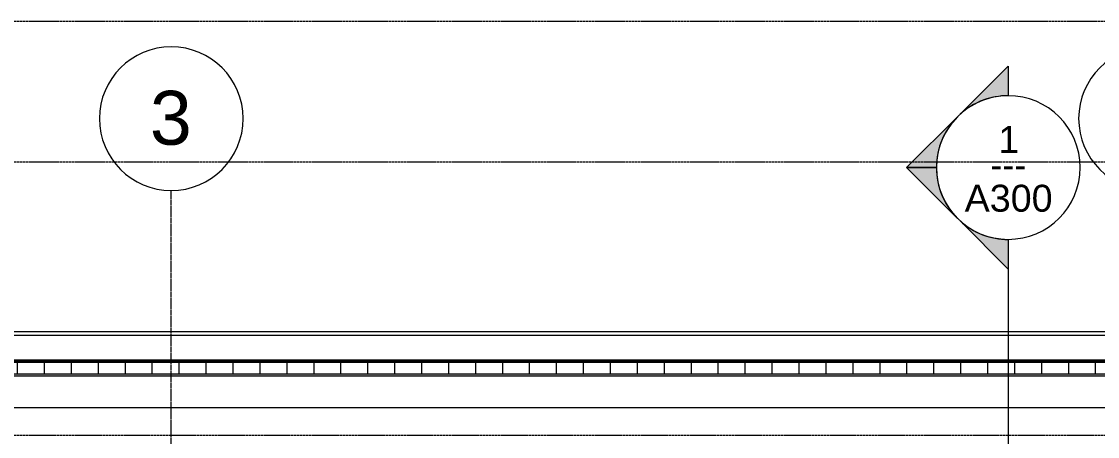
# Model space of a CAD drawing. Header units: inches. Extents: x -4169 to 1833, y -300 to 585.
# Drawn here: x -2877.3 to -2518, y 388.3 to 527 of the extents above; entities that cross this region are included whole.
import ezdxf

# ---------------------------------------------------------------- set-up
doc = ezdxf.new("R2010")
doc.units = ezdxf.units.IN
doc.header["$MEASUREMENT"] = 0
doc.linetypes.add('Aligning Line 1_8_', pattern=[0.25, 0.125, -0.125])
doc.linetypes.add('Grid Line 1_2_', pattern=[0.875, 0.5, -0.125, 0.125, -0.125])
for name, color, linetype, lineweight in [('0-1', 7, 'Continuous', 5), ('A-FLOR-LEVL-1', 51, 'Grid Line 1_2_', 9), ('A-ROOF', 132, 'Continuous', 13), ('A-ROOF-1', 132, 'Continuous', 50), ('A-ROOF-PATT-1', 132, 'Continuous', 9), ('A-WALL', 113, 'Continuous', 13), ('G-ANNO-SYMB', 111, 'Aligning Line 1_8_', 9), ('G-ANNO-SYMB-1', 254, 'Aligning Line 1_8_', 9), ('G-ANNO-SYMB-2', 147, 'Aligning Line 1_8_', 9), ('G-ANNO-SYMB-3', 111, 'Continuous', 9), ('S-GRID-1', 1, 'Grid Line 1_2_', 9), ('S-GRID-IDEN', 1, 'Continuous', 9)]:
    doc.layers.add(name, color=color, linetype=linetype, lineweight=lineweight)
doc.styles.add('Arial', font='arial.ttf', dxfattribs={"height": 9})
doc.styles.add('Arial_1', font='arial.ttf', dxfattribs={"height": 18})
doc.styles.add('Century Gothic', font='ufonts.com_century-gothic.ttf', dxfattribs={"height": 9})

# ---------------------------------------------------------------- blocks, each defined once
blk = doc.blocks.new('CTR - 2nd Phase_rvt-1-BUILDING SECTION - NORTH_SOUTH THRU PARKING RAMP - LOOKING WEST')
at = {"layer": 'A-FLOR-LEVL-1'}
blk.add_line((-4168.71, 398), (-1814.21, 398), dxfattribs=at)
at = {"layer": 'G-ANNO-SYMB-1'}
for p, q in [((-1910.95, 526.95), (-4072.05, 526.95)), ((-1910.95, 388.59), (-4072.05, 388.59))]:
    blk.add_line(p, q, dxfattribs=at)
blk = doc.blocks.new('CTR  - Topography_rvt-1-BUILDING SECTION - NORTH_SOUTH THRU PARKING RAMP - LOOKING WEST')
at = {"layer": 'G-ANNO-SYMB-2'}
blk.add_line((-1910.95, 480), (-4072.05, 480), dxfattribs=at)
blk = doc.blocks.new('CTR - 1st Phase - Common Walls_rvt-1-BUILDING SECTION - NORTH_SOUTH THRU PARKING RAMP - LOOKING WEST')
at = {"layer": 'A-FLOR-LEVL-1'}
blk.add_line((-4168.71, 398), (-1814.21, 398), dxfattribs=at)
at = {"layer": 'G-ANNO-SYMB-2'}
for p, q in [((-1910.95, 526.95), (-4072.05, 526.95)), ((-1910.95, 526.95), (-4072.05, 526.95)), ((-1910.95, 480), (-4072.05, 480))]:
    blk.add_line(p, q, dxfattribs=at)
blk = doc.blocks.new('Basic Wall _ EXT - FIBER CEMENT - SMALL - ___-1820300-BUILDING SECTION - NORTH_SOUTH THRU PARKING RAMP - LOOKING WEST')
at = {"layer": 'A-WALL'}
blk.add_line((-2073.48, 423.28), (-3855.16, 423.28), dxfattribs=at)
blk = doc.blocks.new('Section - Section Head - Filled-22785-BUILDING SECTION - NORTH_SOUTH THRU PARKING RAMP - LOOKING WEST')
at = {"layer": 'G-ANNO-SYMB-3'}
h = blk.add_hatch(color=256, dxfattribs=at)
edge = h.paths.add_edge_path(flags=0)
edge.add_arc((-2547.82, 478.14), 24.03, 90, 132.0784, ccw=False)
edge.add_line((-2547.82, 502.17), (-2547.82, 512.08))
edge.add_line((-2547.82, 512.08), (-2563.93, 495.98))
h = blk.add_hatch(color=256, dxfattribs=at)
edge = h.paths.add_edge_path(flags=0)
edge.add_line((-2564.79, 495.11), (-2581.76, 478.14))
edge.add_line((-2581.76, 478.14), (-2571.82, 478.14))
edge.add_arc((-2547.82, 478.14), 24, 135, 180, ccw=False)
h = blk.add_hatch(color=256, dxfattribs=at)
edge = h.paths.add_edge_path(flags=0)
edge.add_arc((-2547.82, 478.14), 24, 180, 225, ccw=False)
edge.add_line((-2571.82, 478.14), (-2581.76, 478.14))
edge.add_line((-2581.76, 478.14), (-2564.79, 461.17))
h = blk.add_hatch(color=256, dxfattribs=at)
edge = h.paths.add_edge_path(flags=0)
edge.add_line((-2563.93, 460.3), (-2547.82, 444.2))
edge.add_line((-2547.82, 444.2), (-2547.82, 454.11))
edge.add_arc((-2547.82, 478.14), 24.03, 227.9216, 270, ccw=False)
for p, q in [((-2563.93, 495.98), (-2547.82, 512.08)), ((-2547.82, 512.08), (-2547.82, 502.17)), ((-2581.76, 478.14), (-2564.79, 495.11)), ((-2571.82, 478.14), (-2581.76, 478.14)), ((-2564.79, 461.17), (-2581.76, 478.14)), ((-2581.76, 478.14), (-2571.82, 478.14)), ((-2547.82, 444.2), (-2563.93, 460.3)), ((-2547.82, 454.11), (-2547.82, 444.2))]:
    blk.add_line(p, q, dxfattribs=at)
for centre, radius, start, end in [((-2547.82, 478.17), 24, 90, 270), ((-2547.82, 478.14), 24.03, 90, 132.0784), ((-2547.82, 478.17), 24, 270, 90), ((-2547.82, 478.14), 24, 135, 180), ((-2547.82, 478.14), 24, 180, 225), ((-2547.82, 478.14), 24.03, 227.9216, 270)]:
    blk.add_arc(centre, radius, start, end, dxfattribs=at)
blk = doc.blocks.new('Grid - Grid Head - Circle-50561-BUILDING SECTION - NORTH_SOUTH THRU PARKING RAMP - LOOKING WEST')
at = {"layer": 'S-GRID-IDEN'}
for start, end in [(0, 180), (180, 360)]:
    blk.add_arc((-3481.32, 494.5), 24, start, end, dxfattribs=at)

msp = doc.modelspace()

# ---------------------------------------------------------------- hatches: boundary and pattern name
at = {"layer": 'A-ROOF-PATT-1'}
h = msp.add_hatch(dxfattribs=at)
h.set_pattern_fill('FP_16', color=256, style=0, pattern_type=2)
h.set_pattern_definition([(0, (-3769.654, 146.633), (0, 9), []), (90, (-3769.654, 146.633), (-9, 6e-16), [])])
h.paths.add_polyline_path([(-3407.6737, 409.1624), (-2076.1737, 409.1624), (-2076.1737, 413.1633), (-3407.6737, 413.1633), (-3407.6737, 411.3486)], flags=0)
h = msp.add_hatch(dxfattribs=at)
h.set_pattern_fill('FP_7', color=256, style=0, pattern_type=2)
h.set_pattern_definition([(0, (-3769.654, 146.633), (0, 4.798), []), (315, (-3769.654, 146.633), (4.7984266, 0), [6.786, -6.786]), (45, (-3769.654, 146.633), (4.7984266, 0), [6.786, -6.786])])
h.paths.add_polyline_path([(-3278.5215, 408.4122), (-2076.1737, 408.4122), (-2076.1737, 409.1624), (-3407.6737, 409.1624), (-3407.6737, 408.4122), (-3295.4051, 408.4122)], flags=0)

# ---------------------------------------------------------------- linework, layer by layer
at = {"layer": 'A-FLOR-LEVL-1'}
msp.add_line((-4167.9645, 398), (-1814.099, 398), dxfattribs=at)
at = {"layer": 'A-ROOF'}
for p, q in [((-2076.1737, 413.1633), (-3407.6737, 413.1633)), ((-2076.1737, 409.1624), (-3407.6737, 409.1624)), ((-2076.1737, 408.4122), (-3407.6737, 408.4122))]:
    msp.add_line(p, q, dxfattribs=at)
at = {"layer": 'A-ROOF-1'}
msp.add_line((-2076.1737, 413.4133), (-3407.6737, 413.4133), dxfattribs=at)
at = {"layer": 'A-WALL'}
msp.add_line((-2076.7987, 422), (-3851.8487, 422), dxfattribs=at)
at = {"layer": 'G-ANNO-SYMB'}
for p, q in [((-1910.9479, 526.9531), (-4072.0519, 526.9531)), ((-1910.9479, 480), (-4072.0519, 480))]:
    msp.add_line(p, q, dxfattribs=at)
at = {"layer": 'G-ANNO-SYMB-3'}
msp.add_line((-2547.8212, 454.1414), (-2547.8212, -184.9308), dxfattribs=at)
at = {"layer": 'S-GRID-1'}
msp.add_line((-2827.3237, -159.8356), (-2827.3237, 470.5), dxfattribs=at)

# ---------------------------------------------------------------- block references
at = {"layer": '0-1'}
for name in ['CTR - 2nd Phase_rvt-1-BUILDING SECTION - NORTH_SOUTH THRU PARKING RAMP - LOOKING WEST', 'CTR - 1st Phase - Common Walls_rvt-1-BUILDING SECTION - NORTH_SOUTH THRU PARKING RAMP - LOOKING WEST', 'CTR  - Topography_rvt-1-BUILDING SECTION - NORTH_SOUTH THRU PARKING RAMP - LOOKING WEST']:
    msp.add_blockref(name, (0, 0), dxfattribs=at)
at = {"layer": 'A-WALL'}
msp.add_blockref('Basic Wall _ EXT - FIBER CEMENT - SMALL - ___-1820300-BUILDING SECTION - NORTH_SOUTH THRU PARKING RAMP - LOOKING WEST', (0, 0), dxfattribs=at)
at = {"layer": 'G-ANNO-SYMB-3'}
msp.add_blockref('Section - Section Head - Filled-22785-BUILDING SECTION - NORTH_SOUTH THRU PARKING RAMP - LOOKING WEST', (0, 0), dxfattribs=at)
at = {"layer": 'S-GRID-IDEN'}
for p in [(654, 0), (981, 0)]:
    msp.add_blockref('Grid - Grid Head - Circle-50561-BUILDING SECTION - NORTH_SOUTH THRU PARKING RAMP - LOOKING WEST', p, dxfattribs=at)

# ---------------------------------------------------------------- texts
at = {"layer": 'G-ANNO-SYMB-3', "char_height": 9, "attachment_point": 1}
for s, insert, width, style in [('1', (-2551.1422, 492.05), 8.484, 'Arial'), ('---', (-2553.7935, 483.5433), 15.453, 'Century Gothic'), ('A300', (-2562.3863, 472.4138), 35.754, 'Arial')]:
    msp.add_mtext(s, dxfattribs=dict(at, insert=insert, width=width, style=style))
at = {"layer": 'S-GRID-IDEN', "insert": (-2834.4528, 503.7879), "char_height": 18, "width": 16.968, "attachment_point": 1, "style": 'Arial_1'}
msp.add_mtext('3', dxfattribs=at)

doc.saveas('drawing.dxf')
